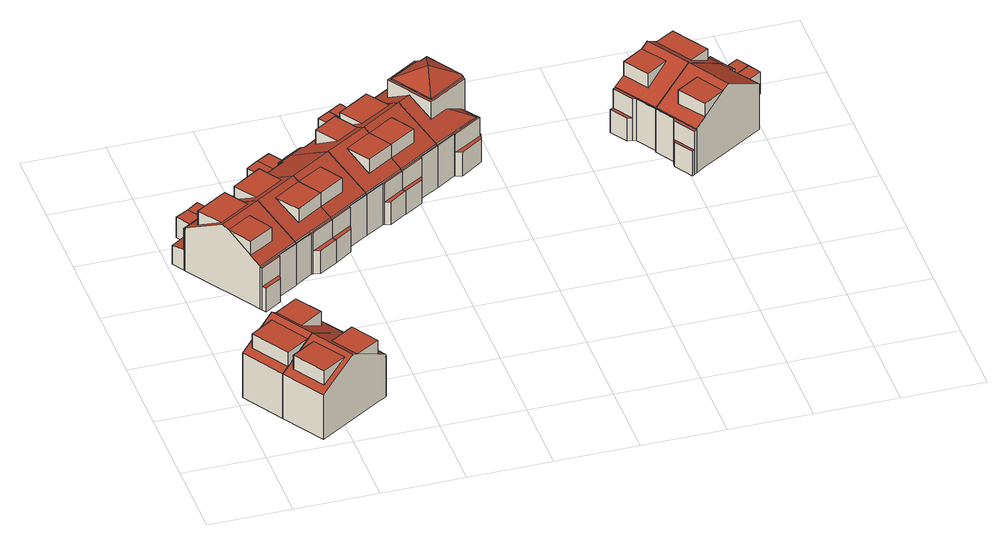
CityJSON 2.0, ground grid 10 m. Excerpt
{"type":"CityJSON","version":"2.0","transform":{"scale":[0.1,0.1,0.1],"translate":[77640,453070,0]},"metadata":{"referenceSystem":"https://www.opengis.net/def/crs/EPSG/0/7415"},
"CityObjects":{
"building1":{"type":"Building","attributes":{"Volume":494.97,"Dakoppervlakte":68.56,"Muuroppervlakte":258.99,"Vloeroppervlakte":63.98,"hoogte_Z_max_in_m_NAP":9.95,"GEB_DOEL":"woonfunctie","dateOfConstruction":"1999-01-01","measuredHeight":8.88},"geometry":[{"type":"Solid","lod":"2","boundaries":[[[[0,1,2,3,4,5,6,7,8,9,10,11,12,13,14]],[[15,16,17,18],[19,20,21,22]],[[23,24,25,26,27,28,15,18]],[[29,30,31,32,33]],[[34,35,36,37,38,39]],[[40,41,28,27]],[[22,42,43,19]],[[9,8,16,15]],[[16,8,7,17]],[[39,23,18,17,7,6,5]],[[24,38,12,11,10,9,15,28,25]],[[1,0,30,29]],[[32,31,4,3]],[[2,33,32,3]],[[36,35,30,0,14]],[[14,13,37,36]],[[12,38,37,13]],[[5,4,31,34,39]],[[30,35,34,31]],[[23,39,38,24]],[[41,25,28]],[[40,27,26]],[[26,25,41,40]],[[42,22,21]],[[42,21,20,43]],[[20,19,43]],[[29,33,2,1]]]],"semantics":{"surfaces":[{"type":"GroundSurface"},{"type":"RoofSurface"},{"type":"WallSurface"}],"values":[[0,1,1,1,1,1,1,2,2,2,2,2,2,2,2,2,2,2,2,2,2,2,2,2,2,2,2]]}}]},
"building2":{"type":"Building","attributes":{"Volume":498.49,"Dakoppervlakte":54.56,"Muuroppervlakte":243.8,"Vloeroppervlakte":64.81,"hoogte_Z_max_in_m_NAP":9.95,"GEB_DOEL":"woonfunctie","dateOfConstruction":"1999-01-01","measuredHeight":8.87},"children":["building2-1"],"geometry":[{"type":"Solid","lod":"2","boundaries":[[[[44,45,46,47,48,49,50,51,52,53,7,6,5,4,3]],[[18,17,54,55],[56,57,58,59]],[[60,23,18,55,61,62,63,64]],[[65,66,67,32,31]],[[34,39,68,69,70,71]],[[72,73,62,61]],[[17,7,53,54]],[[51,50,49,68,60,64,61,55,54,53,52]],[[18,23,39,5,6]],[[45,66,65,46]],[[32,3,4,31]],[[47,46,65,71,70]],[[5,39,34,31,4]],[[49,48,69,68]],[[48,47,70,69]],[[65,31,34,71]],[[60,68,39,23]],[[72,61,64]],[[64,63,73,72]],[[63,62,73]],[[6,7,17,18]],[[32,67,66,45,44,3]],[[74,56,59,75]],[[57,56,74]],[[59,58,75]],[[75,58,57,74]]]],"semantics":{"surfaces":[{"type":"GroundSurface"},{"type":"RoofSurface"},{"type":"WallSurface"}],"values":[[0,1,1,1,1,1,2,2,2,2,2,2,2,2,2,2,2,2,2,2,2,2,1,2,2,2]]}}]},
"building2-1":{"type":"BuildingInstallation","attributes":{"relationToConstruction":"outside"},"parents":["building2"],"geometry":[{"type":"MultiSurface","lod":"2","boundaries":[[[74,56,59,75]],[[57,56,74]],[[59,58,75]],[[75,58,57,74]]],"semantics":{"surfaces":[{"type":"RoofSurface"},{"type":"WallSurface"}],"values":[0,1,1,1]}}]},
"building3":{"type":"Building","attributes":{"Volume":565.68,"Dakoppervlakte":74.24,"Muuroppervlakte":277.04,"Vloeroppervlakte":83.26,"hoogte_Z_max_in_m_NAP":10.03,"GEB_DOEL":"woonfunctie","dateOfConstruction":"1999-01-01","measuredHeight":9.04},"children":["building3-1"],"geometry":[{"type":"Solid","lod":"2","boundaries":[[[[76,77,78,79,80,81,82,83,84,85,86,87,88,89,90,91,92,93,94,95]],[[96,97,98,99],[100,101,102,103]],[[104,105,106,107,99,98,108,109]],[[110,111,112,113]],[[114,115,116,117,118,119]],[[120,121,122,123,124]],[[125,124,123,126,127]],[[128,129,130,131]],[[132,133,109,108]],[[97,129,83,82,81,80,79,114,106,105,108,98]],[[107,119,92,91,99]],[[112,111,76,95]],[[113,78,77,110]],[[111,110,77,76]],[[95,94,117,116,112]],[[118,117,94,93]],[[92,119,118,93]],[[78,113,115,114,79]],[[115,113,112,116]],[[88,121,120,89]],[[87,122,121,88]],[[126,86,85,127]],[[127,85,84,125]],[[131,130,90,89,120]],[[84,83,129,128,125]],[[123,122,87,86,126]],[[131,120,124,125,128]],[[96,130,129,97]],[[132,108,105]],[[104,133,132,105]],[[104,109,133]],[[91,90,130,96,99]],[[119,107,106,114]],[[134,135,100,103]],[[102,101,135,134]],[[101,100,135]],[[134,103,102]]]],"semantics":{"surfaces":[{"type":"GroundSurface"},{"type":"RoofSurface"},{"type":"WallSurface"}],"values":[[0,1,1,1,1,1,1,1,1,2,2,2,2,2,2,2,2,2,2,2,2,2,2,2,2,2,2,2,2,2,2,2,2,1,2,2,2]]}}]},
"building3-1":{"type":"BuildingInstallation","attributes":{"relationToConstruction":"outside"},"parents":["building3"],"geometry":[{"type":"MultiSurface","lod":"2","boundaries":[[[134,135,100,103]],[[102,101,135,134]],[[101,100,135]],[[134,103,102]]],"semantics":{"surfaces":[{"type":"RoofSurface"},{"type":"WallSurface"}],"values":[0,1,1,1]}}]},
"building4":{"type":"Building","attributes":{"Volume":528.1,"Dakoppervlakte":66.21,"Muuroppervlakte":277.53,"Vloeroppervlakte":73.95,"hoogte_Z_max_in_m_NAP":10.03,"GEB_DOEL":"woonfunctie","dateOfConstruction":"1999-01-01","measuredHeight":8.97},"children":["building4-1"],"geometry":[{"type":"Solid","lod":"2","boundaries":[[[[136,137,138,139,140,141,142,143,144,145,146,147,148,149,150,151,152,153,154,155]],[[99,156,157,158,159,96],[160,161,162,163]],[[156,99,107,164,165,166,167,168]],[[169,170,171,172]],[[173,119,118,174,175,176]],[[177,178,121,120]],[[131,130,179,180]],[[181,182,168,167]],[[149,158,157,150]],[[149,148,179,159,158]],[[107,99,96,130,143,142,141,119]],[[152,151,156,168,165,164,173,154,153]],[[170,169,138,137]],[[170,137,136,171]],[[172,171,136,155]],[[173,176,172,155,154]],[[141,140,118,119]],[[139,138,169,175,174]],[[172,176,175,169]],[[164,107,119,173]],[[177,147,146,178]],[[178,146,145,121]],[[144,120,121,145]],[[148,147,177,180,179]],[[144,143,130,131,120]],[[177,120,131,180]],[[96,159,179,130]],[[182,165,168]],[[181,167,166]],[[166,165,182,181]],[[151,150,157,156]],[[140,139,174,118]],[[183,184,163,162]],[[161,160,184,183]],[[160,163,184]],[[183,162,161]]]],"semantics":{"surfaces":[{"type":"GroundSurface"},{"type":"RoofSurface"},{"type":"WallSurface"}],"values":[[0,1,1,1,1,1,1,1,2,2,2,2,2,2,2,2,2,2,2,2,2,2,2,2,2,2,2,2,2,2,2,2,1,2,2,2]]}}]},
"building4-1":{"type":"BuildingInstallation","attributes":{"relationToConstruction":"outside"},"parents":["building4"],"geometry":[{"type":"MultiSurface","lod":"2","boundaries":[[[183,184,163,162]],[[161,160,184,183]],[[160,163,184]],[[183,162,161]]],"semantics":{"surfaces":[{"type":"RoofSurface"},{"type":"WallSurface"}],"values":[0,1,1,1]}}]},
"building5":{"type":"Building","attributes":{"Volume":510.31,"Dakoppervlakte":81.27,"Muuroppervlakte":275.66,"Vloeroppervlakte":73.47,"hoogte_Z_max_in_m_NAP":10.03,"GEB_DOEL":"woonfunctie","dateOfConstruction":"1999-01-01","measuredHeight":8.95},"geometry":[{"type":"Solid","lod":"2","boundaries":[[[[185,186,187,136,155,154,153,152,151,150,188,189,190,191,192,193,194,195,196,197]],[[198,165,164,199,200,156,168,201]],[[202,203,157,156,200,204]],[[205,206,172,171]],[[176,207,208,209,210,173]],[[211,212,213,214]],[[215,216,217,218]],[[219,201,168,182]],[[204,200,195,194,215]],[[202,218,189,188,203]],[[157,203,188,150]],[[168,156,157,150,151,152,153,154,173,164,165]],[[199,210,196,195,200]],[[205,187,186,206]],[[136,171,172,155]],[[205,171,136,187]],[[186,185,208,207,206]],[[185,197,209,208]],[[154,155,172,176,173]],[[176,172,206,207]],[[164,173,210,199]],[[211,191,190,212]],[[193,192,214,213]],[[191,211,214,192]],[[218,217,212,190,189]],[[194,193,213,216,215]],[[217,216,213,212]],[[204,215,218,202]],[[182,168,165]],[[165,198,219,182]],[[198,201,219]],[[196,210,209,197]]]],"semantics":{"surfaces":[{"type":"GroundSurface"},{"type":"RoofSurface"},{"type":"WallSurface"}],"values":[[0,1,1,1,1,1,1,1,2,2,2,2,2,2,2,2,2,2,2,2,2,2,2,2,2,2,2,2,2,2,2,2]]}}]},
"building6":{"type":"Building","attributes":{"Volume":527.3,"Dakoppervlakte":70.23,"Muuroppervlakte":276.8,"Vloeroppervlakte":74.63,"hoogte_Z_max_in_m_NAP":10.03,"GEB_DOEL":"woonfunctie","dateOfConstruction":"1999-01-01","measuredHeight":8.95},"children":["building6-1"],"geometry":[{"type":"Solid","lod":"2","boundaries":[[[[220,221,222,197,196,195,194,193,192,223,224,225,226,227,228,229,230,231,232,233]],[[200,199,234,235,236,237,238,239]],[[200,239,240,241,242,204],[243,244,245,246]],[[247,248,249,250]],[[209,251,252,253,254,210]],[[255,256,214,213]],[[257,216,215,258]],[[259,260,238,237]],[[226,241,240,227]],[[242,241,226,225,258]],[[200,204,215,194,195,196,210,199]],[[229,228,239,238,235,234,254,231,230]],[[250,221,220,247]],[[247,220,233,248]],[[248,233,232,249]],[[197,222,251,209]],[[222,221,250,252,251]],[[196,197,209,210]],[[249,253,252,250]],[[199,210,254,234]],[[223,256,255,224]],[[192,214,256,223]],[[193,213,214,192]],[[257,258,225,224,255]],[[215,216,213,193,194]],[[213,216,257,255]],[[204,242,258,215]],[[260,235,238]],[[259,237,236]],[[236,235,260,259]],[[227,240,239,228]],[[254,253,249,232,231]],[[261,262,243,246]],[[244,243,262]],[[246,245,261]],[[245,244,262,261]]]],"semantics":{"surfaces":[{"type":"GroundSurface"},{"type":"RoofSurface"},{"type":"WallSurface"}],"values":[[0,1,1,1,1,1,1,1,2,2,2,2,2,2,2,2,2,2,2,2,2,2,2,2,2,2,2,2,2,2,2,2,1,2,2,2]]}}]},
"building6-1":{"type":"BuildingInstallation","attributes":{"relationToConstruction":"outside"},"parents":["building6"],"geometry":[{"type":"MultiSurface","lod":"2","boundaries":[[[261,262,243,246]],[[244,243,262]],[[246,245,261]],[[245,244,262,261]]],"semantics":{"surfaces":[{"type":"RoofSurface"},{"type":"WallSurface"}],"values":[0,1,1,1]}}]},
"building7":{"type":"Building","attributes":{"Volume":533.27,"Dakoppervlakte":65.37,"Muuroppervlakte":278.45,"Vloeroppervlakte":74.35,"hoogte_Z_max_in_m_NAP":10.03,"GEB_DOEL":"woonfunctie","dateOfConstruction":"1999-01-01","measuredHeight":8.98},"children":["building7-1"],"geometry":[{"type":"Solid","lod":"2","boundaries":[[[[263,264,265,266,267,268,269,270,271,272,273,274,275,276,277,278,279,280,281,282,283]],[[240,239,284,285,286,287],[288,289,290,291]],[[292,235,234,293,284,239,238,294]],[[295,249,248,296]],[[253,297,298,299,300,254]],[[301,302,303,304,305]],[[306,307,308,309]],[[294,238,260,310]],[[285,284,293,300,280,279,278,306]],[[272,271,287,286,309]],[[270,240,287,271]],[[240,270,269,239]],[[296,263,283,295]],[[265,264,248,249]],[[296,248,264,263]],[[298,297,295,283,282]],[[282,281,299,298]],[[253,254,266,265,249]],[[297,253,249,295]],[[234,254,300,293]],[[277,276,301,305]],[[275,302,301,276]],[[304,303,302,275,274,273]],[[309,308,304,273,272]],[[306,278,277,305,307]],[[304,308,307,305]],[[286,285,306,309]],[[260,238,235]],[[235,292,310,260]],[[292,294,310]],[[267,266,254,234,235,238,239,269,268]],[[299,281,280,300]],[[311,312,288,291]],[[289,288,312]],[[291,290,311]],[[290,289,312,311]]]],"semantics":{"surfaces":[{"type":"GroundSurface"},{"type":"RoofSurface"},{"type":"WallSurface"}],"values":[[0,1,1,1,1,1,1,1,2,2,2,2,2,2,2,2,2,2,2,2,2,2,2,2,2,2,2,2,2,2,2,2,1,2,2,2]]}}]},
"building7-1":{"type":"BuildingInstallation","attributes":{"relationToConstruction":"outside"},"parents":["building7"],"geometry":[{"type":"MultiSurface","lod":"2","boundaries":[[[311,312,288,291]],[[289,288,312]],[[291,290,311]],[[290,289,312,311]]],"semantics":{"surfaces":[{"type":"RoofSurface"},{"type":"WallSurface"}],"values":[0,1,1,1]}}]},
"building8":{"type":"Building","attributes":{"Volume":674.13,"Dakoppervlakte":99,"Muuroppervlakte":332.54,"Vloeroppervlakte":88.16,"hoogte_Z_max_in_m_NAP":12.34,"GEB_DOEL":"woonfunctie","dateOfConstruction":"1999-01-01","measuredHeight":11.3},"geometry":[{"type":"Solid","lod":"2","boundaries":[[[[313,314,315,281,280,279,278,277,276,316,317,318,319,320,321,322,323,324,325,326,327,328,329,330,331,332,333]],[[334,284,293,335,336,337,338]],[[285,284,334,339,340,341,342,343,344]],[[305,345,346,347,301]],[[348,307,306,349]],[[350,351,352,353]],[[354,355,352,351]],[[356,353,352]],[[356,352,355,357,358]],[[359,360,361,362,363,364,365,366]],[[367,368,369,370,371,372,373]],[[374,375,376,377,300,299,378,379]],[[335,380,336]],[[341,381,382,342]],[[382,322,321,342]],[[279,280,300,293,284]],[[320,343,342,321]],[[320,319,349,344,343]],[[284,285,306,278,279]],[[347,346,345,318,317,316]],[[347,316,276,301]],[[301,276,277,305]],[[348,349,319,318,345]],[[277,278,306,307,305]],[[305,307,348,345]],[[349,306,285,344]],[[326,325,383,357,355,327]],[[358,357,383,384,366]],[[354,351,350,363,330,329,328]],[[327,355,354,328]],[[363,362,370,331,330]],[[384,381,359,366]],[[314,313,367,373]],[[332,369,368,333]],[[331,370,369,332]],[[300,280,281,299]],[[378,299,281,315]],[[315,314,373,379,378]],[[373,372,374,379]],[[374,372,371,375]],[[358,366,365,356]],[[356,365,364,353]],[[363,350,353,364]],[[293,300,377,335]],[[360,340,339,334,338,337,361]],[[380,335,377,376]],[[323,322,382,381,384,383,325,324]],[[359,381,341,340,360]],[[376,375,371,370,362,361,337,336,380]],[[367,313,333,368]]]],"semantics":{"surfaces":[{"type":"GroundSurface"},{"type":"RoofSurface"},{"type":"WallSurface"}],"values":[[0,1,1,1,1,1,1,1,1,1,1,1,1,1,2,2,2,2,2,2,2,2,2,2,2,2,2,2,2,2,2,2,2,2,2,2,2,2,2,2,2,2,2,2,2,2,2,2,2,2]]}}]},
"building9":{"type":"Building","attributes":{"Volume":526.03,"Dakoppervlakte":66.39,"Muuroppervlakte":277.02,"Vloeroppervlakte":73.94,"hoogte_Z_max_in_m_NAP":10.02,"GEB_DOEL":"woonfunctie","dateOfConstruction":"1999-01-01","measuredHeight":9},"children":["building9-1"],"geometry":[{"type":"Solid","lod":"2","boundaries":[[[[385,386,387,388,389,390,391,392,393,394,395,396,397,398,399,400,401,402,403,404]],[[405,406,407,408,409,410,411,412]],[[413,410,409,414,415,416],[417,418,419,420]],[[421,422,423,424,425,426]],[[427,428,429,430]],[[431,432,433,434]],[[435,436,437,438]],[[439,412,411,440]],[[414,409,408,426,392,391,390,435]],[[385,404,416,415,438]],[[416,404,403,413]],[[410,413,403,402]],[[424,423,429,395,394]],[[394,393,425,424]],[[426,425,393,392]],[[399,398,430,422,421]],[[398,397,427,430]],[[396,395,429,428]],[[422,430,429,423]],[[407,421,426,408]],[[386,433,432,387]],[[431,434,389,388]],[[431,388,387,432]],[[385,438,437,433,386]],[[436,435,390,389,434]],[[436,434,433,437]],[[414,435,438,415]],[[406,440,411]],[[439,405,412]],[[440,406,405,439]],[[411,410,402,401,400,399,421,407,406]],[[427,397,396,428]],[[441,417,420,442]],[[418,417,441]],[[420,419,442]],[[418,441,442,419]]]],"semantics":{"surfaces":[{"type":"GroundSurface"},{"type":"RoofSurface"},{"type":"WallSurface"}],"values":[[0,1,1,1,1,1,1,1,2,2,2,2,2,2,2,2,2,2,2,2,2,2,2,2,2,2,2,2,2,2,2,2,1,2,2,2]]}}]},
"building9-1":{"type":"BuildingInstallation","attributes":{"relationToConstruction":"outside"},"parents":["building9"],"geometry":[{"type":"MultiSurface","lod":"2","boundaries":[[[441,417,420,442]],[[418,417,441]],[[420,419,442]],[[418,441,442,419]]],"semantics":{"surfaces":[{"type":"RoofSurface"},{"type":"WallSurface"}],"values":[0,1,1,1]}}]},
"building10":{"type":"Building","attributes":{"Volume":531.65,"Dakoppervlakte":81.82,"Muuroppervlakte":287.24,"Vloeroppervlakte":73.8,"hoogte_Z_max_in_m_NAP":10.02,"GEB_DOEL":"woonfunctie","dateOfConstruction":"1999-01-01","measuredHeight":9.23},"geometry":[{"type":"Solid","lod":"2","boundaries":[[[[443,444,445,446,447,448,449,450,451,452,453,454,455,456,457,458,459,460,461,462]],[[463,409,408,464,465,466,467,468]],[[469,470,471,414,409,463]],[[425,472,473,474,475,426]],[[476,477,478,479]],[[480,431,434,481]],[[482,436,435,483]],[[484,468,467,485]],[[444,443,426,408,409]],[[454,453,452,469,463,468,465,464,475,456,455]],[[469,452,451,470]],[[451,450,483,471,470]],[[409,414,435,445,444]],[[473,472,461,460,478]],[[475,474,477,457,456]],[[443,462,425,426]],[[472,425,462,461]],[[478,460,459,479]],[[457,477,476,458]],[[473,478,477,474]],[[408,426,475,464]],[[448,480,481,449]],[[480,448,447,431]],[[446,434,431,447]],[[482,483,450,449,481]],[[435,436,434,446,445]],[[482,481,434,436]],[[471,483,435,414]],[[484,465,468]],[[485,467,466]],[[485,466,465,484]],[[479,459,458,476]]]],"semantics":{"surfaces":[{"type":"GroundSurface"},{"type":"RoofSurface"},{"type":"WallSurface"}],"values":[[0,1,1,1,1,1,1,1,2,2,2,2,2,2,2,2,2,2,2,2,2,2,2,2,2,2,2,2,2,2,2,2]]}}]}
},
"vertices":[
[112,143,11],[118,141,11],[130,124,11],[132,120,11],[128,118,11],[126,116,11],[79,87,11],[37,60,11],[6,110,11],[48,137,11],[52,139,11],[82,158,11],[94,166,11],[95,166,11],[109,144,11],[48,137,100],[6,110,72],[37,60,72],[79,87,100],[73,83,96],[45,65,77],[17,110,77],[45,128,96],[126,116,69],[94,166,69],[82,158,77],[102,127,77],[74,109,96],[54,140,96],[118,141,42],[112,143,42],[128,118,42],[132,120,42],[130,124,42],[128,118,66],[112,143,66],[109,144,66],[95,166,66],[94,166,66],[126,116,66],[102,127,96],[82,158,96],[17,110,96],[45,65,96],
[135,116,11],[146,98,11],[145,92,11],[144,89,11],[158,66,11],[157,65,11],[146,58,11],[115,39,11],[111,36,11],[69,10,11],[69,10,72],[111,36,100],[102,39,96],[73,21,77],[49,59,77],[78,77,96],[157,65,69],[117,40,96],[97,72,96],[126,90,77],[146,58,77],[145,92,42],[146,98,42],[135,116,42],[157,65,66],[158,66,66],[144,89,66],[145,92,66],[146,58,96],[126,90,96],[73,21,96],[49,59,96],
[98,268,10],[78,255,10],[75,260,10],[73,262,10],[66,274,10],[47,304,10],[44,308,10],[15,354,10],[14,356,10],[5,370,10],[39,392,10],[24,416,10],[40,425,10],[64,388,10],[65,385,10],[94,339,10],[123,293,10],[124,292,10],[100,277,10],[100,275,10],[65,385,69],[15,354,69],[44,308,100],[94,339,100],[45,317,96],[27,345,77],[65,369,77],[83,341,96],[96,292,77],[66,274,77],[73,262,69],[123,293,69],[49,301,96],[79,320,96],[78,255,42],[98,268,42],[100,275,42],[75,260,42],[73,262,67],[75,260,67],[100,275,67],[100,277,67],[124,292,67],[123,293,67],[64,388,38],[40,425,38],[24,416,38],[47,379,38],[48,378,38],[14,356,38],[39,392,36],[5,370,36],[14,356,67],[15,354,67],[65,385,67],[64,388,67],[66,274,96],[96,292,96],[65,369,96],[27,345,96],
[178,318,11],[156,304,11],[148,306,11],[146,306,11],[124,292,11],[123,293,11],[94,339,11],[65,385,11],[64,388,11],[40,425,11],[54,435,11],[78,397,11],[80,394,11],[82,391,11],[118,413,11],[145,371,11],[147,367,11],[166,337,11],[174,325,11],[175,323,11],[145,371,100],[118,413,72],[82,391,72],[80,394,69],[79,378,77],[115,401,77],[132,374,95],[96,351,95],[174,325,69],[166,337,77],[134,316,77],[116,343,96],[149,364,96],[148,306,42],[156,304,42],[178,318,42],[175,323,42],[174,325,67],[146,306,67],[148,306,67],[175,323,67],[78,397,38],[54,435,38],[80,394,67],[78,397,67],[134,316,96],[166,337,96],[115,401,95],[79,378,95],
[201,341,11],[201,339,11],[199,332,11],[153,435,11],[151,439,11],[149,441,11],[125,479,11],[140,489,11],[164,451,11],[166,448,11],[195,403,11],[224,357,11],[225,356,11],[197,356,77],[224,357,69],[195,403,100],[180,383,96],[151,439,69],[153,435,72],[166,448,69],[199,332,42],[201,339,42],[201,339,67],[201,341,67],[225,356,67],[224,357,67],[125,479,38],[149,441,38],[164,451,38],[140,489,38],[166,448,67],[164,451,67],[149,441,67],[151,439,67],[197,356,96],
[257,368,11],[250,370,11],[248,370,11],[156,498,11],[180,461,11],[181,458,11],[183,454,11],[219,477,11],[246,434,11],[248,431,11],[267,400,11],[274,388,11],[275,386,11],[278,382,11],[274,388,69],[267,400,77],[235,380,77],[218,407,96],[250,427,96],[246,434,100],[219,477,72],[183,454,72],[181,458,69],[212,423,96],[195,450,77],[223,468,77],[240,441,96],[257,368,42],[278,382,42],[275,386,42],[250,370,42],[248,370,67],[250,370,67],[275,386,67],[274,388,67],[180,461,38],[156,498,38],[180,461,67],[181,458,67],[235,380,96],[267,400,96],[223,468,96],[195,450,96],
[301,396,10],[278,382,10],[275,386,10],[274,388,10],[267,400,10],[248,431,10],[246,434,10],[219,477,10],[255,499,10],[253,503,10],[251,506,10],[250,507,10],[227,544,10],[242,553,10],[266,515,10],[267,512,10],[296,466,10],[325,421,10],[326,419,10],[303,405,10],[303,403,10],[296,466,100],[267,512,69],[253,503,69],[255,499,72],[247,446,96],[230,473,77],[268,497,77],[286,470,96],[299,420,77],[325,421,69],[282,447,96],[303,403,42],[301,396,42],[303,403,67],[303,405,67],[326,419,67],[325,421,67],[242,553,38],[227,544,38],[250,507,38],[251,506,38],[266,515,38],[267,512,67],[266,515,67],[251,506,67],[253,503,67],[299,420,96],[268,497,96],[230,473,96],
[359,432,10],[351,434,10],[350,434,10],[258,563,10],[280,526,10],[281,525,10],[283,522,10],[285,519,10],[322,542,10],[323,542,10],[333,527,10],[335,525,10],[337,521,10],[340,523,10],[346,526,10],[347,527,10],[373,485,10],[375,482,10],[376,479,10],[388,459,10],[386,450,10],[311,476,100],[382,456,69],[351,463,82],[328,449,82],[313,472,98],[309,479,98],[294,502,82],[317,517,82],[322,542,72],[285,519,72],[283,522,69],[281,525,38],[280,526,38],[258,563,38],[281,525,67],[283,522,67],[375,482,107],[373,485,109],[338,493,123],[329,453,107],[347,527,109],[346,526,109],[298,502,107],[337,521,109],[335,525,107],[333,527,106],[294,502,106],[328,449,106],[376,479,106],[375,482,106],[329,453,106],[298,502,106],[335,525,106],[359,432,42],[386,450,42],[388,459,42],[376,479,42],[372,477,42],[386,456,42],[351,434,42],[386,456,67],[372,477,67],[370,475,67],[382,456,67],[350,434,67],[351,434,67],[370,475,69],[333,527,71],[323,542,71],[337,521,71],[335,525,71],
[659,487,10],[662,489,10],[700,513,10],[709,498,10],[671,474,10],[668,472,10],[623,443,10],[577,415,10],[576,414,10],[561,438,10],[557,439,10],[551,440,10],[538,461,10],[542,463,10],[545,465,10],[557,472,10],[586,491,10],[591,494,10],[633,521,10],[656,485,10],[576,442,76],[557,472,76],[545,465,68],[577,415,68],[623,443,100],[591,494,100],[583,489,95],[602,459,95],[633,521,71],[668,472,68],[659,487,68],[656,485,71],[603,499,93],[626,513,77],[653,470,77],[630,456,93],[545,465,67],[542,463,67],[557,439,67],[561,438,67],[576,414,67],[577,415,67],[538,461,41],[551,440,41],[557,439,41],[542,463,41],[709,498,38],[700,513,38],[662,489,38],[671,474,38],[668,472,67],[671,474,67],[662,489,67],[659,487,67],[576,442,95],[557,472,95],[626,513,93],[653,470,93],
[577,415,8],[623,443,8],[668,472,8],[671,474,8],[709,498,8],[718,483,8],[681,459,8],[678,458,8],[674,455,8],[697,420,8],[654,393,8],[649,390,8],[620,372,8],[608,364,8],[605,362,8],[602,360,8],[588,382,8],[589,388,8],[590,391,8],[576,414,8],[654,393,100],[608,364,68],[620,372,76],[599,404,76],[626,421,95],[646,388,95],[697,420,71],[674,455,71],[678,458,68],[590,391,67],[589,388,67],[605,362,67],[608,364,67],[602,360,41],[605,362,41],[589,388,41],[588,382,41],[718,483,38],[681,459,38],[681,459,67],[678,458,67],[620,372,95],[599,404,95]
]}
